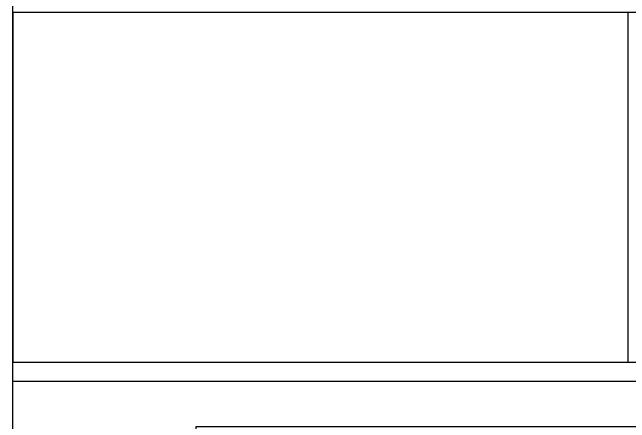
# Model space of a CAD drawing. Header units: inches. Extents: x -0.1 to 45.6, y -3.9 to 61.5.
# Drawn here: x 0 to 8.1, y 36.5 to 41.89 of the extents above; entities that cross this region are included whole.
import ezdxf

# ---------------------------------------------------------------- set-up
doc = ezdxf.new("R2010")
doc.units = ezdxf.units.IN
doc.header["$MEASUREMENT"] = 0
for name, color, linetype in [('A-LANDSCAPING', 8, 'CONTINUOUS'), ('A-PROJECTION', 9, 'CONTINUOUS'), ('Parcelle$0$N-PLOT', 5, 'CONTINUOUS'), ('S-1ST$0$Parcelle$0$N-PLOT', 5, 'CONTINUOUS')]:
    doc.layers.add(name, color=color, linetype=linetype)

# ---------------------------------------------------------------- blocks, each defined once
blk = doc.blocks.new('landscape')
at = {"layer": 'A-PROJECTION'}
for points in [[(0.0084, 41.93), (0.0084, 37.3386), (13.6853, 37.3386), (15.88, 40.0677), (16.444, 40.7691), (13.6326, 43.03), (12.2984, 43.03), (12.2984, 41.93)], [(0.0084, 37.0886), (13.805, 37.0886), (16.0748, 39.911), (18.3425, 38.0874), (17.0568, 36.4886), (2.4084, 36.4886), (2.4084, 22.79), (0.0084, 22.79)]]:
    blk.add_lwpolyline(points, close=True, dxfattribs=at)
blk.add_lwpolyline([(8.0784, 41.93), (8.0784, 37.3386)], dxfattribs=at)

msp = doc.modelspace()

# ---------------------------------------------------------------- linework, layer by layer
at = {"layer": 'Parcelle$0$N-PLOT'}
msp.add_lwpolyline([(0, -0.04387), (38.90837, -0.04387, 0.4142136), (41.90837, 2.95613), (41.90837, 55.41076, 0.4229554), (38.81912, 58.40943), (0, 57.25407)], format="xyb", close=True, dxfattribs=at)
at = {"layer": 'S-1ST$0$Parcelle$0$N-PLOT'}
msp.add_lwpolyline([(0, -0.04387), (38.90837, -0.04387, 0.4142136), (41.90837, 2.95613), (41.90837, 55.41076, 0.4229554), (38.81912, 58.40943), (0, 57.25407)], format="xyb", close=True, dxfattribs=at)

# ---------------------------------------------------------------- block references
at = {"layer": 'A-LANDSCAPING'}
msp.add_blockref('landscape', (0, -0.04387), dxfattribs=at)

doc.saveas('drawing.dxf')
